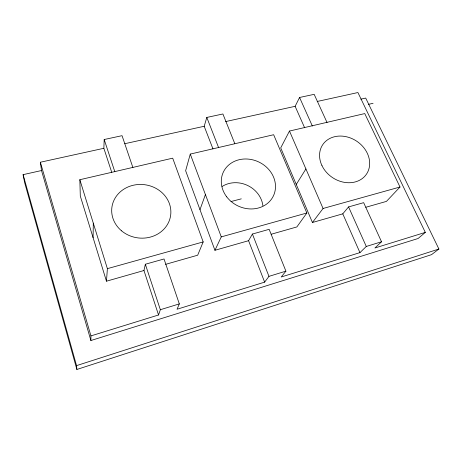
<?xml version="1.0" encoding="UTF-8"?>
<svg xmlns="http://www.w3.org/2000/svg" width="462" height="462" viewBox="0 0 462 462"><rect width="100%" height="100%" fill="white"/><g stroke="black" fill="none" stroke-linecap="round" stroke-linejoin="round"><path stroke-width="0.69" d="M317.186 101.478L357.917 92.539L425.323 232.386L418.093 238.502L90.893 340.523L90.933 335.903L40.367 162.231L103.852 148.296L104.198 139.518L122.049 135.678L132.894 167.539M93.093 237.664L93.295 223.146M271.194 234.246L296.875 226.929L306.855 212.999L273.648 134.725L190.269 154.083L185.632 170.732L214.94 250.283L248.573 240.696L252.414 234.043L269.15 229.325L285.914 271.148L268.959 276.357L264.639 282.132L177.056 309.245L179.32 303.892L164.027 258.98L145.351 264.247L143.959 270.513L106.468 281.202L107.386 268.653L79.845 179.718L172.696 158.166L203.176 241.926L197.672 255.203L165.598 264.345M212.97 148.897L204.198 126.276L206.803 117.44L222.903 113.975L234.783 143.601M90.933 335.903L158.547 314.974L160.354 309.719L145.351 264.247M199.977 209.667L205.423 194.566M214.94 250.283L221.263 236.885L190.269 154.083M304.637 127.772L295.131 106.318L299.567 97.476L314.172 94.335L327.027 122.482M365.817 207.271L386.446 201.392L400.011 187.012L364.749 113.577L289.472 131.052L280.723 147.898L312.433 222.493L342.775 213.842L348.573 206.918L363.658 202.662L381.525 241.776L374.907 247.996L425.323 232.386M296.257 184.448L305.919 168.953M312.433 222.493L323.065 208.477L400.011 187.012M285.914 271.148L281.225 276.992L359.956 252.622L366.279 246.46L381.525 241.776M360.857 99.151L365.702 98.065L438.9 249.024L431.537 254.654L76.877 369.461L24.63 182.554L23.1 174.653L41.516 170.536L40.367 162.231M76.877 369.461L76.548 365.627L438.9 249.024M160.354 309.719L179.32 303.892M107.386 268.653L203.176 241.926M221.263 236.885L306.855 212.999M231.052 201.53L241.291 198.851M368.381 104.372L373.077 103.303M124.804 143.699L204.198 126.276M225.595 121.581L295.131 106.318M299.567 97.476L312.352 126.028M348.573 206.918L366.279 246.46M342.775 213.842L359.956 252.622M289.472 131.052L323.065 208.477M206.803 117.44L218.514 147.378M252.414 234.043L268.959 276.357M248.573 240.696L264.639 282.132M104.198 139.518L114.83 171.737M103.852 148.296L111.712 172.245M143.959 270.513L158.547 314.974M106.468 281.202L80.301 196.027L79.845 179.718M41.516 170.536L90.893 340.523M23.1 174.653L76.548 365.627M222.112 186.481A25.849 23.106 25.5 0 1 247.557 185.435A25.849 23.106 25.5 0 1 262.901 205.786M226.715 196.852A27.714 24.313 25.7 0 0 273.331 196.055A27.714 24.313 25.7 0 0 245.131 158.98A27.714 24.313 25.7 0 0 226.715 196.852M121.558 230.838A29.649 26.808 7.9 0 0 170.253 217.504A29.649 26.808 7.9 0 0 132.017 185.568A29.649 26.808 7.9 0 0 121.558 230.838M321.968 165.61A26.374 21.853 33.8 0 0 365.228 175.791A26.374 21.853 33.8 0 0 346.644 136.804A26.374 21.853 33.8 0 0 321.968 165.61"/></g></svg>
